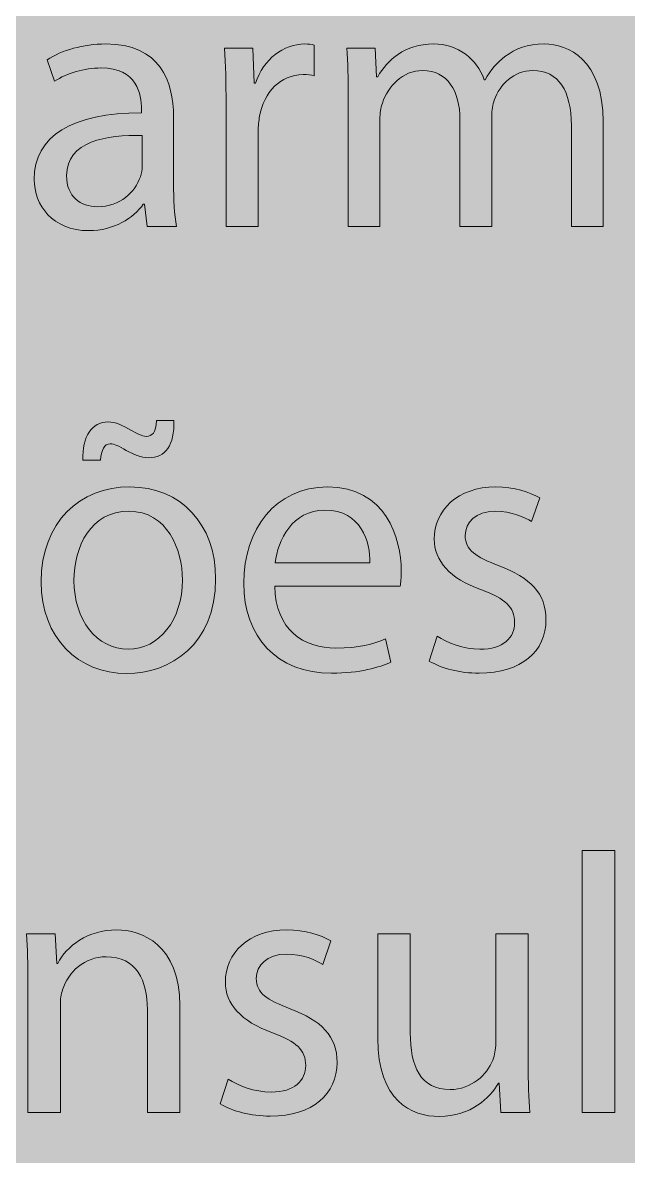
# Model space of a CAD drawing. Header units: inches. Extents: x -507 to 1392, y -754 to 68.
# Drawn here: x 498.41 to 518.1, y -140.87 to -104.02 of the extents above; entities that cross this region are included whole.
import ezdxf

# ---------------------------------------------------------------- set-up
doc = ezdxf.new("R2010")
doc.units = ezdxf.units.IN
doc.header["$MEASUREMENT"] = 0
doc.layers.add('Front', color=7, linetype='Continuous')
picture_1 = doc.add_image_def('image1.png', size_in_pixel=(3301, 2181))

# ---------------------------------------------------------------- blocks, each defined once
blk = doc.blocks.new('block 3')
at = {"layer": 'Front', "true_color": 0x326699}
h = blk.add_hatch(color=165, dxfattribs=at)
h.dxf.hatch_style = 2
h.paths.add_polyline_path([(-211, -462.1), (-211, 61.249), (581, 61.249), (581, -462.1)])
at = {"layer": 'Front'}
image = blk.add_image(picture_1, insert=(-211, -462.191), size_in_units=(792.24, 523.44), dxfattribs=at)
blk = doc.blocks.new('block 47')
at = {"layer": 'Front', "true_color": 0x231f20}
h = blk.add_hatch(color=250, dxfattribs=at)
h.dxf.hatch_style = 2
edge = h.paths.add_edge_path()
edge.add_spline(control_points=[(502.452, -110.646), (502.452, -110.646), (502.368, -109.914), (502.368, -109.914), (502.368, -109.914), (502.332, -109.914), (502.332, -109.914), (502.008, -110.37), (501.385, -110.777), (500.557, -110.777), (499.382, -110.777), (498.782, -109.95), (498.782, -109.11), (498.782, -107.707), (500.029, -106.939), (502.272, -106.952), (502.272, -106.952), (502.272, -106.832), (502.272, -106.832), (502.272, -106.352), (502.14, -105.488), (500.953, -105.488), (500.413, -105.488), (499.85, -105.656), (499.442, -105.92), (499.442, -105.92), (499.202, -105.225), (499.202, -105.225), (499.682, -104.913), (500.377, -104.709), (501.109, -104.709), (502.884, -104.709), (503.315, -105.92), (503.315, -107.083), (503.315, -107.083), (503.315, -109.254), (503.315, -109.254), (503.315, -109.758), (503.339, -110.25), (503.412, -110.646), (503.412, -110.646), (502.452, -110.646), (502.452, -110.646)], knot_values=[0, 0, 0, 0, 1, 1, 1, 2, 2, 2, 3, 3, 3, 4, 4, 4, 5, 5, 5, 6, 6, 6, 7, 7, 7, 8, 8, 8, 9, 9, 9, 10, 10, 10, 11, 11, 11, 12, 12, 12, 13, 13, 13, 14, 14, 14, 14], degree=3, periodic=1)
edge = h.paths.add_edge_path()
edge.add_spline(control_points=[(502.296, -107.683), (501.145, -107.659), (499.837, -107.863), (499.837, -108.99), (499.837, -109.674), (500.293, -109.998), (500.833, -109.998), (501.588, -109.998), (502.068, -109.518), (502.236, -109.026), (502.272, -108.918), (502.296, -108.798), (502.296, -108.69), (502.296, -108.69), (502.296, -107.683), (502.296, -107.683)], knot_values=[0, 0, 0, 0, 1, 1, 1, 2, 2, 2, 3, 3, 3, 4, 4, 4, 5, 5, 5, 5], degree=3, periodic=1)
h = blk.add_hatch(color=250, dxfattribs=at)
h.dxf.hatch_style = 2
edge = h.paths.add_edge_path()
edge.add_spline(control_points=[(505.022, -106.652), (505.022, -105.968), (505.01, -105.38), (504.974, -104.841), (504.974, -104.841), (505.897, -104.841), (505.897, -104.841), (505.897, -104.841), (505.934, -105.98), (505.934, -105.98), (505.934, -105.98), (505.981, -105.98), (505.981, -105.98), (506.245, -105.201), (506.881, -104.709), (507.588, -104.709), (507.708, -104.709), (507.792, -104.721), (507.889, -104.745), (507.889, -104.745), (507.889, -105.74), (507.889, -105.74), (507.78, -105.716), (507.672, -105.704), (507.529, -105.704), (506.785, -105.704), (506.257, -106.268), (506.113, -107.06), (506.089, -107.204), (506.065, -107.371), (506.065, -107.551), (506.065, -107.551), (506.065, -110.646), (506.065, -110.646), (506.065, -110.646), (505.022, -110.646), (505.022, -110.646), (505.022, -110.646), (505.022, -106.652), (505.022, -106.652)], knot_values=[0, 0, 0, 0, 1, 1, 1, 2, 2, 2, 3, 3, 3, 4, 4, 4, 5, 5, 5, 6, 6, 6, 7, 7, 7, 8, 8, 8, 9, 9, 9, 10, 10, 10, 11, 11, 11, 12, 12, 12, 13, 13, 13, 13], degree=3, periodic=1)
h = blk.add_hatch(color=250, dxfattribs=at)
h.dxf.hatch_style = 2
edge = h.paths.add_edge_path()
edge.add_spline(control_points=[(508.994, -106.412), (508.994, -105.812), (508.981, -105.32), (508.946, -104.841), (508.946, -104.841), (509.869, -104.841), (509.869, -104.841), (509.869, -104.841), (509.917, -105.776), (509.917, -105.776), (509.917, -105.776), (509.953, -105.776), (509.953, -105.776), (510.277, -105.225), (510.817, -104.709), (511.776, -104.709), (512.568, -104.709), (513.167, -105.188), (513.419, -105.872), (513.419, -105.872), (513.443, -105.872), (513.443, -105.872), (513.623, -105.548), (513.851, -105.296), (514.091, -105.117), (514.438, -104.853), (514.822, -104.709), (515.374, -104.709), (516.142, -104.709), (517.281, -105.212), (517.281, -107.228), (517.281, -107.228), (517.281, -110.646), (517.281, -110.646), (517.281, -110.646), (516.25, -110.646), (516.25, -110.646), (516.25, -110.646), (516.25, -107.359), (516.25, -107.359), (516.25, -106.244), (515.842, -105.572), (514.99, -105.572), (514.391, -105.572), (513.923, -106.016), (513.743, -106.532), (513.695, -106.676), (513.659, -106.868), (513.659, -107.06), (513.659, -107.06), (513.659, -110.646), (513.659, -110.646), (513.659, -110.646), (512.628, -110.646), (512.628, -110.646), (512.628, -110.646), (512.628, -107.167), (512.628, -107.167), (512.628, -106.244), (512.22, -105.572), (511.417, -105.572), (510.757, -105.572), (510.277, -106.1), (510.109, -106.628), (510.049, -106.784), (510.025, -106.963), (510.025, -107.144), (510.025, -107.144), (510.025, -110.646), (510.025, -110.646), (510.025, -110.646), (508.994, -110.646), (508.994, -110.646), (508.994, -110.646), (508.994, -106.412), (508.994, -106.412)], knot_values=[0, 0, 0, 0, 1, 1, 1, 2, 2, 2, 3, 3, 3, 4, 4, 4, 5, 5, 5, 6, 6, 6, 7, 7, 7, 8, 8, 8, 9, 9, 9, 10, 10, 10, 11, 11, 11, 12, 12, 12, 13, 13, 13, 14, 14, 14, 15, 15, 15, 16, 16, 16, 17, 17, 17, 18, 18, 18, 19, 19, 19, 20, 20, 20, 21, 21, 21, 22, 22, 22, 23, 23, 23, 24, 24, 24, 25, 25, 25, 25], degree=3, periodic=1)
h = blk.add_hatch(color=250, dxfattribs=at)
h.dxf.hatch_style = 2
edge = h.paths.add_edge_path()
edge.add_spline(control_points=[(504.684, -122.095), (504.684, -124.242), (503.197, -125.177), (501.793, -125.177), (500.222, -125.177), (499.011, -124.026), (499.011, -122.191), (499.011, -120.248), (500.282, -119.109), (501.889, -119.109), (503.557, -119.109), (504.684, -120.32), (504.684, -122.095)], knot_values=[0, 0, 0, 0, 1, 1, 1, 2, 2, 2, 3, 3, 3, 4, 4, 4, 4], degree=3, periodic=1)
edge = h.paths.add_edge_path()
edge.add_spline(control_points=[(500.078, -122.155), (500.078, -123.426), (500.81, -124.386), (501.841, -124.386), (502.849, -124.386), (503.604, -123.438), (503.604, -122.131), (503.604, -121.147), (503.113, -119.9), (501.865, -119.9), (500.618, -119.9), (500.078, -121.052), (500.078, -122.155)], knot_values=[0, 0, 0, 0, 1, 1, 1, 2, 2, 2, 3, 3, 3, 4, 4, 4, 4], degree=3, periodic=1)
edge = h.paths.add_edge_path()
edge.add_spline(control_points=[(500.366, -118.245), (500.342, -117.466), (500.666, -116.998), (501.182, -116.998), (501.446, -116.998), (501.649, -117.106), (501.925, -117.262), (502.117, -117.37), (502.285, -117.466), (502.429, -117.466), (502.621, -117.466), (502.741, -117.357), (502.765, -116.95), (502.765, -116.95), (503.329, -116.95), (503.329, -116.95), (503.34, -117.753), (503.064, -118.161), (502.501, -118.161), (502.249, -118.161), (502.021, -118.053), (501.77, -117.921), (501.529, -117.777), (501.397, -117.706), (501.254, -117.706), (501.062, -117.706), (500.966, -117.909), (500.942, -118.245), (500.942, -118.245), (500.366, -118.245), (500.366, -118.245)], knot_values=[0, 0, 0, 0, 1, 1, 1, 2, 2, 2, 3, 3, 3, 4, 4, 4, 5, 5, 5, 6, 6, 6, 7, 7, 7, 8, 8, 8, 9, 9, 9, 10, 10, 10, 10], degree=3, periodic=1)
h = blk.add_hatch(color=250, dxfattribs=at)
h.dxf.hatch_style = 2
edge = h.paths.add_edge_path()
edge.add_spline(control_points=[(506.606, -122.335), (506.63, -123.762), (507.542, -124.35), (508.597, -124.35), (509.353, -124.35), (509.809, -124.218), (510.204, -124.05), (510.204, -124.05), (510.384, -124.806), (510.384, -124.806), (510.012, -124.974), (509.377, -125.166), (508.453, -125.166), (506.666, -125.166), (505.599, -123.99), (505.599, -122.239), (505.599, -120.488), (506.63, -119.109), (508.321, -119.109), (510.216, -119.109), (510.72, -120.776), (510.72, -121.843), (510.72, -122.059), (510.696, -122.227), (510.684, -122.335), (510.684, -122.335), (506.606, -122.335), (506.606, -122.335)], knot_values=[0, 0, 0, 0, 1, 1, 1, 2, 2, 2, 3, 3, 3, 4, 4, 4, 5, 5, 5, 6, 6, 6, 7, 7, 7, 8, 8, 8, 9, 9, 9, 9], degree=3, periodic=1)
edge = h.paths.add_edge_path()
edge.add_spline(control_points=[(509.701, -121.579), (509.712, -120.908), (509.425, -119.864), (508.237, -119.864), (507.17, -119.864), (506.702, -120.848), (506.618, -121.579), (506.618, -121.579), (509.701, -121.579), (509.701, -121.579)], knot_values=[0, 0, 0, 0, 1, 1, 1, 2, 2, 2, 3, 3, 3, 3], degree=3, periodic=1)
h = blk.add_hatch(color=250, dxfattribs=at)
h.dxf.hatch_style = 2
edge = h.paths.add_edge_path()
edge.add_spline(control_points=[(511.887, -123.966), (512.199, -124.17), (512.75, -124.386), (513.278, -124.386), (514.046, -124.386), (514.405, -124.002), (514.405, -123.522), (514.405, -123.019), (514.105, -122.743), (513.326, -122.455), (512.283, -122.083), (511.791, -121.507), (511.791, -120.812), (511.791, -119.876), (512.546, -119.109), (513.794, -119.109), (514.381, -119.109), (514.897, -119.276), (515.221, -119.468), (515.221, -119.468), (514.957, -120.236), (514.957, -120.236), (514.729, -120.092), (514.31, -119.9), (513.77, -119.9), (513.146, -119.9), (512.798, -120.26), (512.798, -120.692), (512.798, -121.171), (513.146, -121.387), (513.902, -121.675), (514.909, -122.059), (515.425, -122.563), (515.425, -123.426), (515.425, -124.446), (514.633, -125.166), (513.254, -125.166), (512.619, -125.166), (512.031, -125.009), (511.623, -124.77), (511.623, -124.77), (511.887, -123.966), (511.887, -123.966)], knot_values=[0, 0, 0, 0, 1, 1, 1, 2, 2, 2, 3, 3, 3, 4, 4, 4, 5, 5, 5, 6, 6, 6, 7, 7, 7, 8, 8, 8, 9, 9, 9, 10, 10, 10, 11, 11, 11, 12, 12, 12, 13, 13, 13, 14, 14, 14, 14], degree=3, periodic=1)
h = blk.add_hatch(color=250, dxfattribs=at)
h.dxf.hatch_style = 2
h.paths.add_polyline_path([(516.602, -130.93), (517.658, -130.93), (517.658, -139.445), (516.602, -139.445)])
h = blk.add_hatch(color=250, dxfattribs=at)
h.dxf.hatch_style = 2
edge = h.paths.add_edge_path()
edge.add_spline(control_points=[(498.578, -135.211), (498.578, -134.612), (498.566, -134.12), (498.53, -133.641), (498.53, -133.641), (499.466, -133.641), (499.466, -133.641), (499.466, -133.641), (499.525, -134.6), (499.525, -134.6), (499.525, -134.6), (499.55, -134.6), (499.55, -134.6), (499.837, -134.048), (500.509, -133.509), (501.469, -133.509), (502.272, -133.509), (503.52, -133.988), (503.52, -135.979), (503.52, -135.979), (503.52, -139.445), (503.52, -139.445), (503.52, -139.445), (502.464, -139.445), (502.464, -139.445), (502.464, -139.445), (502.464, -136.099), (502.464, -136.099), (502.464, -135.164), (502.116, -134.384), (501.121, -134.384), (500.425, -134.384), (499.885, -134.876), (499.706, -135.463), (499.658, -135.595), (499.634, -135.775), (499.634, -135.955), (499.634, -135.955), (499.634, -139.445), (499.634, -139.445), (499.634, -139.445), (498.578, -139.445), (498.578, -139.445), (498.578, -139.445), (498.578, -135.211), (498.578, -135.211)], knot_values=[0, 0, 0, 0, 1, 1, 1, 2, 2, 2, 3, 3, 3, 4, 4, 4, 5, 5, 5, 6, 6, 6, 7, 7, 7, 8, 8, 8, 9, 9, 9, 10, 10, 10, 11, 11, 11, 12, 12, 12, 13, 13, 13, 14, 14, 14, 15, 15, 15, 15], degree=3, periodic=1)
h = blk.add_hatch(color=250, dxfattribs=at)
h.dxf.hatch_style = 2
edge = h.paths.add_edge_path()
edge.add_spline(control_points=[(505.094, -138.366), (505.406, -138.57), (505.958, -138.786), (506.486, -138.786), (507.253, -138.786), (507.613, -138.402), (507.613, -137.922), (507.613, -137.418), (507.313, -137.143), (506.534, -136.854), (505.49, -136.483), (504.999, -135.907), (504.999, -135.211), (504.999, -134.276), (505.754, -133.509), (507.001, -133.509), (507.589, -133.509), (508.104, -133.676), (508.429, -133.868), (508.429, -133.868), (508.165, -134.636), (508.165, -134.636), (507.937, -134.492), (507.517, -134.3), (506.978, -134.3), (506.354, -134.3), (506.006, -134.66), (506.006, -135.092), (506.006, -135.571), (506.354, -135.787), (507.109, -136.075), (508.117, -136.459), (508.632, -136.963), (508.632, -137.826), (508.632, -138.846), (507.841, -139.565), (506.461, -139.565), (505.826, -139.565), (505.238, -139.409), (504.831, -139.169), (504.831, -139.169), (505.094, -138.366), (505.094, -138.366)], knot_values=[0, 0, 0, 0, 1, 1, 1, 2, 2, 2, 3, 3, 3, 4, 4, 4, 5, 5, 5, 6, 6, 6, 7, 7, 7, 8, 8, 8, 9, 9, 9, 10, 10, 10, 11, 11, 11, 12, 12, 12, 13, 13, 13, 14, 14, 14, 14], degree=3, periodic=1)
h = blk.add_hatch(color=250, dxfattribs=at)
h.dxf.hatch_style = 2
edge = h.paths.add_edge_path()
edge.add_spline(control_points=[(514.848, -137.862), (514.848, -138.462), (514.859, -138.99), (514.896, -139.445), (514.896, -139.445), (513.96, -139.445), (513.96, -139.445), (513.96, -139.445), (513.9, -138.498), (513.9, -138.498), (513.9, -138.498), (513.876, -138.498), (513.876, -138.498), (513.6, -138.966), (512.989, -139.577), (511.957, -139.577), (511.046, -139.577), (509.954, -139.074), (509.954, -137.035), (509.954, -137.035), (509.954, -133.641), (509.954, -133.641), (509.954, -133.641), (511.01, -133.641), (511.01, -133.641), (511.01, -133.641), (511.01, -136.854), (511.01, -136.854), (511.01, -137.958), (511.346, -138.702), (512.305, -138.702), (513.013, -138.702), (513.504, -138.21), (513.696, -137.742), (513.756, -137.586), (513.792, -137.395), (513.792, -137.203), (513.792, -137.203), (513.792, -133.641), (513.792, -133.641), (513.792, -133.641), (514.848, -133.641), (514.848, -133.641), (514.848, -133.641), (514.848, -137.862), (514.848, -137.862)], knot_values=[0, 0, 0, 0, 1, 1, 1, 2, 2, 2, 3, 3, 3, 4, 4, 4, 5, 5, 5, 6, 6, 6, 7, 7, 7, 8, 8, 8, 9, 9, 9, 10, 10, 10, 11, 11, 11, 12, 12, 12, 13, 13, 13, 14, 14, 14, 15, 15, 15, 15], degree=3, periodic=1)
at = {"layer": 'Front', "lineweight": 0}
blk.add_lwpolyline([(516.602, -130.93), (517.658, -130.93), (517.658, -139.445), (516.602, -139.445), (516.602, -130.93)], dxfattribs=at)
for points, knots in [([(502.452, -110.646), (502.452, -110.646), (502.368, -109.914), (502.368, -109.914), (502.368, -109.914), (502.332, -109.914), (502.332, -109.914), (502.008, -110.37), (501.385, -110.777), (500.557, -110.777), (499.382, -110.777), (498.782, -109.95), (498.782, -109.11), (498.782, -107.707), (500.029, -106.939), (502.272, -106.952), (502.272, -106.952), (502.272, -106.832), (502.272, -106.832), (502.272, -106.352), (502.14, -105.488), (500.953, -105.488), (500.413, -105.488), (499.85, -105.656), (499.442, -105.92), (499.442, -105.92), (499.202, -105.225), (499.202, -105.225), (499.682, -104.913), (500.377, -104.709), (501.109, -104.709), (502.884, -104.709), (503.315, -105.92), (503.315, -107.083), (503.315, -107.083), (503.315, -109.254), (503.315, -109.254), (503.315, -109.758), (503.339, -110.25), (503.412, -110.646), (503.412, -110.646), (502.452, -110.646), (502.452, -110.646)], [0, 0, 0, 0, 1, 1, 1, 2, 2, 2, 3, 3, 3, 4, 4, 4, 5, 5, 5, 6, 6, 6, 7, 7, 7, 8, 8, 8, 9, 9, 9, 10, 10, 10, 11, 11, 11, 12, 12, 12, 13, 13, 13, 14, 14, 14, 14]), ([(505.022, -106.652), (505.022, -105.968), (505.01, -105.38), (504.974, -104.841), (504.974, -104.841), (505.897, -104.841), (505.897, -104.841), (505.897, -104.841), (505.934, -105.98), (505.934, -105.98), (505.934, -105.98), (505.981, -105.98), (505.981, -105.98), (506.245, -105.201), (506.881, -104.709), (507.588, -104.709), (507.708, -104.709), (507.792, -104.721), (507.889, -104.745), (507.889, -104.745), (507.889, -105.74), (507.889, -105.74), (507.78, -105.716), (507.672, -105.704), (507.529, -105.704), (506.785, -105.704), (506.257, -106.268), (506.113, -107.06), (506.089, -107.204), (506.065, -107.371), (506.065, -107.551), (506.065, -107.551), (506.065, -110.646), (506.065, -110.646), (506.065, -110.646), (505.022, -110.646), (505.022, -110.646), (505.022, -110.646), (505.022, -106.652), (505.022, -106.652)], [0, 0, 0, 0, 1, 1, 1, 2, 2, 2, 3, 3, 3, 4, 4, 4, 5, 5, 5, 6, 6, 6, 7, 7, 7, 8, 8, 8, 9, 9, 9, 10, 10, 10, 11, 11, 11, 12, 12, 12, 13, 13, 13, 13]), ([(508.994, -106.412), (508.994, -105.812), (508.981, -105.32), (508.946, -104.841), (508.946, -104.841), (509.869, -104.841), (509.869, -104.841), (509.869, -104.841), (509.917, -105.776), (509.917, -105.776), (509.917, -105.776), (509.953, -105.776), (509.953, -105.776), (510.277, -105.225), (510.817, -104.709), (511.776, -104.709), (512.568, -104.709), (513.167, -105.188), (513.419, -105.872), (513.419, -105.872), (513.443, -105.872), (513.443, -105.872), (513.623, -105.548), (513.851, -105.296), (514.091, -105.117), (514.438, -104.853), (514.822, -104.709), (515.374, -104.709), (516.142, -104.709), (517.281, -105.212), (517.281, -107.228), (517.281, -107.228), (517.281, -110.646), (517.281, -110.646), (517.281, -110.646), (516.25, -110.646), (516.25, -110.646), (516.25, -110.646), (516.25, -107.359), (516.25, -107.359), (516.25, -106.244), (515.842, -105.572), (514.99, -105.572), (514.391, -105.572), (513.923, -106.016), (513.743, -106.532), (513.695, -106.676), (513.659, -106.868), (513.659, -107.06), (513.659, -107.06), (513.659, -110.646), (513.659, -110.646), (513.659, -110.646), (512.628, -110.646), (512.628, -110.646), (512.628, -110.646), (512.628, -107.167), (512.628, -107.167), (512.628, -106.244), (512.22, -105.572), (511.417, -105.572), (510.757, -105.572), (510.277, -106.1), (510.109, -106.628), (510.049, -106.784), (510.025, -106.963), (510.025, -107.144), (510.025, -107.144), (510.025, -110.646), (510.025, -110.646), (510.025, -110.646), (508.994, -110.646), (508.994, -110.646), (508.994, -110.646), (508.994, -106.412), (508.994, -106.412)], [0, 0, 0, 0, 1, 1, 1, 2, 2, 2, 3, 3, 3, 4, 4, 4, 5, 5, 5, 6, 6, 6, 7, 7, 7, 8, 8, 8, 9, 9, 9, 10, 10, 10, 11, 11, 11, 12, 12, 12, 13, 13, 13, 14, 14, 14, 15, 15, 15, 16, 16, 16, 17, 17, 17, 18, 18, 18, 19, 19, 19, 20, 20, 20, 21, 21, 21, 22, 22, 22, 23, 23, 23, 24, 24, 24, 25, 25, 25, 25]), ([(502.296, -107.683), (501.145, -107.659), (499.837, -107.863), (499.837, -108.99), (499.837, -109.674), (500.293, -109.998), (500.833, -109.998), (501.588, -109.998), (502.068, -109.518), (502.236, -109.026), (502.272, -108.918), (502.296, -108.798), (502.296, -108.69), (502.296, -108.69), (502.296, -107.683), (502.296, -107.683)], [0, 0, 0, 0, 1, 1, 1, 2, 2, 2, 3, 3, 3, 4, 4, 4, 5, 5, 5, 5]), ([(500.366, -118.245), (500.342, -117.466), (500.666, -116.998), (501.182, -116.998), (501.446, -116.998), (501.649, -117.106), (501.925, -117.262), (502.117, -117.37), (502.285, -117.466), (502.429, -117.466), (502.621, -117.466), (502.741, -117.357), (502.765, -116.95), (502.765, -116.95), (503.329, -116.95), (503.329, -116.95), (503.34, -117.753), (503.064, -118.161), (502.501, -118.161), (502.249, -118.161), (502.021, -118.053), (501.77, -117.921), (501.529, -117.777), (501.397, -117.706), (501.254, -117.706), (501.062, -117.706), (500.966, -117.909), (500.942, -118.245), (500.942, -118.245), (500.366, -118.245), (500.366, -118.245)], [0, 0, 0, 0, 1, 1, 1, 2, 2, 2, 3, 3, 3, 4, 4, 4, 5, 5, 5, 6, 6, 6, 7, 7, 7, 8, 8, 8, 9, 9, 9, 10, 10, 10, 10]), ([(504.684, -122.095), (504.684, -124.242), (503.197, -125.177), (501.793, -125.177), (500.222, -125.177), (499.011, -124.026), (499.011, -122.191), (499.011, -120.248), (500.282, -119.109), (501.889, -119.109), (503.557, -119.109), (504.684, -120.32), (504.684, -122.095)], [0, 0, 0, 0, 1, 1, 1, 2, 2, 2, 3, 3, 3, 4, 4, 4, 4]), ([(506.606, -122.335), (506.63, -123.762), (507.542, -124.35), (508.597, -124.35), (509.353, -124.35), (509.809, -124.218), (510.204, -124.05), (510.204, -124.05), (510.384, -124.806), (510.384, -124.806), (510.012, -124.974), (509.377, -125.166), (508.453, -125.166), (506.666, -125.166), (505.599, -123.99), (505.599, -122.239), (505.599, -120.488), (506.63, -119.109), (508.321, -119.109), (510.216, -119.109), (510.72, -120.776), (510.72, -121.843), (510.72, -122.059), (510.696, -122.227), (510.684, -122.335), (510.684, -122.335), (506.606, -122.335), (506.606, -122.335)], [0, 0, 0, 0, 1, 1, 1, 2, 2, 2, 3, 3, 3, 4, 4, 4, 5, 5, 5, 6, 6, 6, 7, 7, 7, 8, 8, 8, 9, 9, 9, 9]), ([(511.887, -123.966), (512.199, -124.17), (512.75, -124.386), (513.278, -124.386), (514.046, -124.386), (514.405, -124.002), (514.405, -123.522), (514.405, -123.019), (514.105, -122.743), (513.326, -122.455), (512.283, -122.083), (511.791, -121.507), (511.791, -120.812), (511.791, -119.876), (512.546, -119.109), (513.794, -119.109), (514.381, -119.109), (514.897, -119.276), (515.221, -119.468), (515.221, -119.468), (514.957, -120.236), (514.957, -120.236), (514.729, -120.092), (514.31, -119.9), (513.77, -119.9), (513.146, -119.9), (512.798, -120.26), (512.798, -120.692), (512.798, -121.171), (513.146, -121.387), (513.902, -121.675), (514.909, -122.059), (515.425, -122.563), (515.425, -123.426), (515.425, -124.446), (514.633, -125.166), (513.254, -125.166), (512.619, -125.166), (512.031, -125.009), (511.623, -124.77), (511.623, -124.77), (511.887, -123.966), (511.887, -123.966)], [0, 0, 0, 0, 1, 1, 1, 2, 2, 2, 3, 3, 3, 4, 4, 4, 5, 5, 5, 6, 6, 6, 7, 7, 7, 8, 8, 8, 9, 9, 9, 10, 10, 10, 11, 11, 11, 12, 12, 12, 13, 13, 13, 14, 14, 14, 14]), ([(500.078, -122.155), (500.078, -123.426), (500.81, -124.386), (501.841, -124.386), (502.849, -124.386), (503.604, -123.438), (503.604, -122.131), (503.604, -121.147), (503.113, -119.9), (501.865, -119.9), (500.618, -119.9), (500.078, -121.052), (500.078, -122.155)], [0, 0, 0, 0, 1, 1, 1, 2, 2, 2, 3, 3, 3, 4, 4, 4, 4]), ([(509.701, -121.579), (509.712, -120.908), (509.425, -119.864), (508.237, -119.864), (507.17, -119.864), (506.702, -120.848), (506.618, -121.579), (506.618, -121.579), (509.701, -121.579), (509.701, -121.579)], [0, 0, 0, 0, 1, 1, 1, 2, 2, 2, 3, 3, 3, 3]), ([(498.578, -135.211), (498.578, -134.612), (498.566, -134.12), (498.53, -133.641), (498.53, -133.641), (499.466, -133.641), (499.466, -133.641), (499.466, -133.641), (499.525, -134.6), (499.525, -134.6), (499.525, -134.6), (499.55, -134.6), (499.55, -134.6), (499.837, -134.048), (500.509, -133.509), (501.469, -133.509), (502.272, -133.509), (503.52, -133.988), (503.52, -135.979), (503.52, -135.979), (503.52, -139.445), (503.52, -139.445), (503.52, -139.445), (502.464, -139.445), (502.464, -139.445), (502.464, -139.445), (502.464, -136.099), (502.464, -136.099), (502.464, -135.164), (502.116, -134.384), (501.121, -134.384), (500.425, -134.384), (499.885, -134.876), (499.706, -135.463), (499.658, -135.595), (499.634, -135.775), (499.634, -135.955), (499.634, -135.955), (499.634, -139.445), (499.634, -139.445), (499.634, -139.445), (498.578, -139.445), (498.578, -139.445), (498.578, -139.445), (498.578, -135.211), (498.578, -135.211)], [0, 0, 0, 0, 1, 1, 1, 2, 2, 2, 3, 3, 3, 4, 4, 4, 5, 5, 5, 6, 6, 6, 7, 7, 7, 8, 8, 8, 9, 9, 9, 10, 10, 10, 11, 11, 11, 12, 12, 12, 13, 13, 13, 14, 14, 14, 15, 15, 15, 15]), ([(505.094, -138.366), (505.406, -138.57), (505.958, -138.786), (506.486, -138.786), (507.253, -138.786), (507.613, -138.402), (507.613, -137.922), (507.613, -137.418), (507.313, -137.143), (506.534, -136.854), (505.49, -136.483), (504.999, -135.907), (504.999, -135.211), (504.999, -134.276), (505.754, -133.509), (507.001, -133.509), (507.589, -133.509), (508.104, -133.676), (508.429, -133.868), (508.429, -133.868), (508.165, -134.636), (508.165, -134.636), (507.937, -134.492), (507.517, -134.3), (506.978, -134.3), (506.354, -134.3), (506.006, -134.66), (506.006, -135.092), (506.006, -135.571), (506.354, -135.787), (507.109, -136.075), (508.117, -136.459), (508.632, -136.963), (508.632, -137.826), (508.632, -138.846), (507.841, -139.565), (506.461, -139.565), (505.826, -139.565), (505.238, -139.409), (504.831, -139.169), (504.831, -139.169), (505.094, -138.366), (505.094, -138.366)], [0, 0, 0, 0, 1, 1, 1, 2, 2, 2, 3, 3, 3, 4, 4, 4, 5, 5, 5, 6, 6, 6, 7, 7, 7, 8, 8, 8, 9, 9, 9, 10, 10, 10, 11, 11, 11, 12, 12, 12, 13, 13, 13, 14, 14, 14, 14]), ([(514.848, -137.862), (514.848, -138.462), (514.859, -138.99), (514.896, -139.445), (514.896, -139.445), (513.96, -139.445), (513.96, -139.445), (513.96, -139.445), (513.9, -138.498), (513.9, -138.498), (513.9, -138.498), (513.876, -138.498), (513.876, -138.498), (513.6, -138.966), (512.989, -139.577), (511.957, -139.577), (511.046, -139.577), (509.954, -139.074), (509.954, -137.035), (509.954, -137.035), (509.954, -133.641), (509.954, -133.641), (509.954, -133.641), (511.01, -133.641), (511.01, -133.641), (511.01, -133.641), (511.01, -136.854), (511.01, -136.854), (511.01, -137.958), (511.346, -138.702), (512.305, -138.702), (513.013, -138.702), (513.504, -138.21), (513.696, -137.742), (513.756, -137.586), (513.792, -137.395), (513.792, -137.203), (513.792, -137.203), (513.792, -133.641), (513.792, -133.641), (513.792, -133.641), (514.848, -133.641), (514.848, -133.641), (514.848, -133.641), (514.848, -137.862), (514.848, -137.862)], [0, 0, 0, 0, 1, 1, 1, 2, 2, 2, 3, 3, 3, 4, 4, 4, 5, 5, 5, 6, 6, 6, 7, 7, 7, 8, 8, 8, 9, 9, 9, 10, 10, 10, 11, 11, 11, 12, 12, 12, 13, 13, 13, 14, 14, 14, 15, 15, 15, 15])]:
    blk.add_open_spline(points, degree=3, knots=knots, dxfattribs=at)

msp = doc.modelspace()

# ---------------------------------------------------------------- block references
at = {"layer": 'Front'}
for name in ['block 3', 'block 47']:
    msp.add_blockref(name, (0, 0), dxfattribs=at)

doc.saveas('drawing.dxf')
